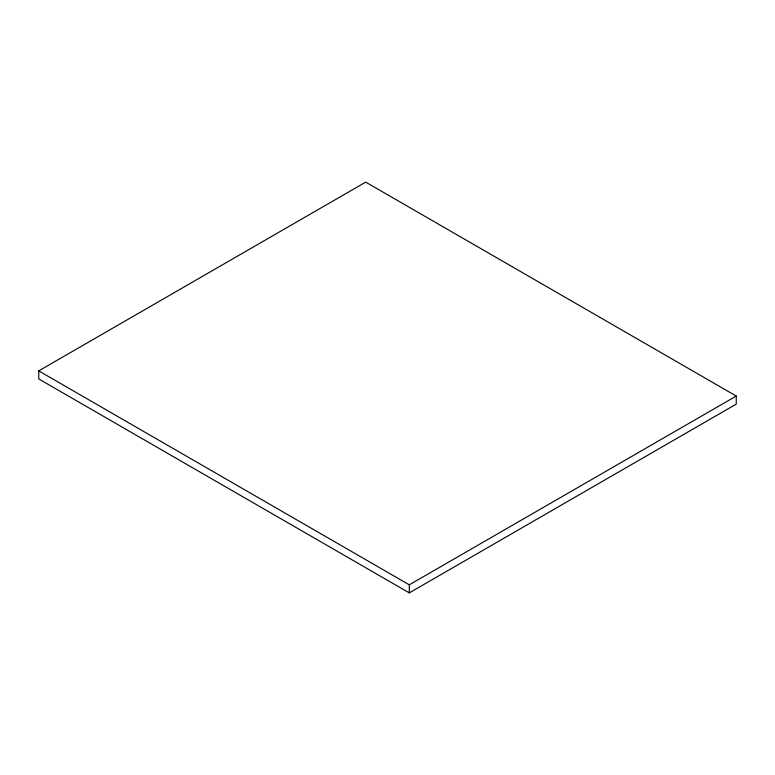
<?xml version="1.0" encoding="UTF-8"?>
<svg xmlns="http://www.w3.org/2000/svg" width="775" height="775" viewBox="0 0 775 775"><rect width="100%" height="100%" fill="white"/><g stroke="black" fill="none" stroke-linecap="round" stroke-linejoin="round"><path stroke-width="1.16" d="M38.75 370.886L365.703 182.125L736.25 396.054L736.25 404.114L409.297 592.875L38.75 378.946L38.75 370.886L409.297 584.825L736.25 396.054M409.297 584.825L409.297 592.875"/></g></svg>
